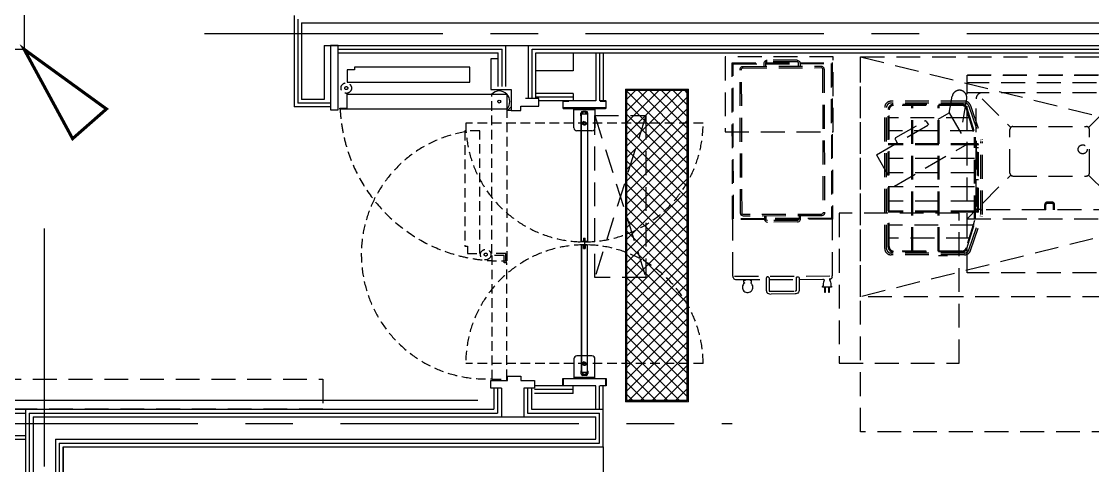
# Model space of a CAD drawing. Extents: x -119186 to 98821, y 1814 to 147180.
# Drawn here: x 23053 to 26623, y 23695 to 25175 of the extents above; entities that cross this region are included whole.
import ezdxf

# ---------------------------------------------------------------- set-up
doc = ezdxf.new("R2010")
doc.units = 0
doc.header["$LTSCALE"] = 12.7
doc.header["$MEASUREMENT"] = 0
for name, pattern in [('CENTER', [2, 1.25, -0.25, 0.25, -0.25]), ('DASHED', [0.75, 0.5, -0.25]), ('HIDDEN', [4.724409, 3.149606, -1.574803]), ('HIDDEN2', [0.1875, 0.125, -0.0625])]:
    doc.linetypes.add(name, pattern=pattern)
doc.layers.get('0').update_dxf_attribs({"linetype": 'CONTINUOUS'})
for name, color, linetype in [('01扉', 7, 'CONTINUOUS'), ('02壁', 7, 'CONTINUOUS'), ('A_内装凡例', 7, 'CONTINUOUS'), ('A_建築', 8, 'CONTINUOUS'), ('A_建築（什器）', 8, 'CONTINUOUS'), ('A_建築（冷蔵・冷凍庫）', 7, 'CONTINUOUS'), ('A_建築（建具）', 2, 'CONTINUOUS'), ('A_建築（新設・仕上げ）', 2, 'CONTINUOUS'), ('A_建築（軽鉄下地）', 8, 'CONTINUOUS'), ('A_通り芯', 8, 'CENTER'), ('冷設', 8, 'HIDDEN')]:
    doc.layers.add(name, color=color, linetype=linetype)

msp = doc.modelspace()

# ---------------------------------------------------------------- hatches: boundary and pattern name
at = {"layer": 'A_建築', "linetype": 'Continuous', "lineweight": 0}
h = msp.add_hatch(dxfattribs=at)
h.set_pattern_fill('ANSI37', color=8, scale=220, angle=90)
h.set_pattern_definition([(135, (55632.66, -913.127), (-19.445436, -19.445436), []), (225, (55632.66, -913.127), (19.445436, -19.445436), [])])
h.paths.add_polyline_path([(25070.48, 24696.79), (25070.48, 23912.83), (25270.48, 23912.83), (25270.48, 24696.79)])
h.paths.add_polyline_path([(25070.48, 24944.83), (25070.48, 24696.79), (25270.48, 24696.79), (25270.48, 24944.83)])

# ---------------------------------------------------------------- linework, layer by layer
at = {"color": 8}
msp.add_arc((24645.2, 24908.14), 35.36, 315, 135, dxfattribs=at)
at = {"layer": '01扉', "color": 8}
for p, q in [((24894.13, 24885.64), (24964.13, 24885.64)), ((24894.13, 24820.64), (24894.13, 24885.64)), ((24964.13, 24885.64), (24964.13, 24820.64)), ((24894.13, 24881.64), (24964.13, 24881.64)), ((24917.53, 24861.14), (24917.53, 24869.64)), ((24918.53, 24869.64), (24918.53, 24861.14)), ((24918.63, 24440.64), (24918.63, 24866.64)), ((24939.63, 24866.64), (24918.63, 24866.64)), ((24919.43, 24441.44), (24919.43, 24866.64)), ((24922.73, 24866.64), (24922.73, 24873.21)), ((24923.93, 24866.64), (24922.73, 24866.64)), ((24934.73, 24875.64), (24923.53, 24875.64)), ((24923.93, 24866.64), (24923.93, 24872.64)), ((24933.83, 24873.14), (24924.43, 24873.14)), ((24926.1, 24875.64), (24927.13, 24874.24)), ((24927.13, 24873.14), (24927.13, 24874.24)), ((24927.13, 24874.24), (24931.13, 24874.24)), ((24928.81, 24875.58), (24928.99, 24875.4)), ((24929.45, 24875.58), (24929.27, 24875.4)), ((24931.13, 24874.24), (24932.13, 24875.64)), ((24931.13, 24873.14), (24931.13, 24874.24)), ((24934.33, 24866.64), (24934.33, 24872.64)), ((24935.53, 24866.64), (24934.33, 24866.64)), ((24935.53, 24866.64), (24935.53, 24873.21)), ((24938.83, 24866.64), (24938.83, 24441.44)), ((24939.63, 24866.64), (24939.63, 24440.64)), ((24939.73, 24869.64), (24939.73, 24861.14)), ((24940.73, 24861.14), (24940.73, 24869.64)), ((24918.63, 24810.64), (24904.13, 24810.64)), ((24954.13, 24810.64), (24939.63, 24810.64)), ((24929.13, 24440.64), (24918.63, 24440.64)), ((24918.63, 24430.64), (24918.63, 24004.64)), ((24929.13, 24430.64), (24918.63, 24430.64)), ((24928.33, 24441.44), (24919.43, 24441.44)), ((24919.43, 24429.84), (24919.43, 24004.64)), ((24928.33, 24429.84), (24919.43, 24429.84)), ((24926.13, 24452.94), (24926.13, 24441.44)), ((24926.13, 24452.94), (24932.13, 24452.94)), ((24926.13, 24418.34), (24926.13, 24429.84)), ((24926.13, 24418.34), (24932.13, 24418.34)), ((24928.33, 24448.64), (24929.93, 24448.64)), ((24928.33, 24448.64), (24928.33, 24441.44)), ((24928.33, 24422.64), (24928.33, 24429.84)), ((24928.33, 24422.64), (24929.93, 24422.64)), ((24929.13, 24448.64), (24929.13, 24440.64)), ((24929.13, 24440.64), (24929.13, 24448.64)), ((24939.63, 24440.64), (24929.13, 24440.64)), ((24929.13, 24422.64), (24929.13, 24430.64)), ((24929.13, 24430.64), (24929.13, 24422.64)), ((24939.63, 24430.64), (24929.13, 24430.64)), ((24929.93, 24441.44), (24929.93, 24448.64)), ((24938.83, 24441.44), (24929.93, 24441.44)), ((24929.93, 24429.84), (24929.93, 24422.64)), ((24938.83, 24429.84), (24929.93, 24429.84)), ((24932.13, 24441.44), (24932.13, 24452.94)), ((24932.13, 24429.84), (24932.13, 24418.34)), ((24938.83, 24004.64), (24938.83, 24429.84)), ((24939.63, 24004.64), (24939.63, 24430.64)), ((24918.63, 24060.64), (24904.13, 24060.64)), ((24954.13, 24060.64), (24939.63, 24060.64)), ((24894.13, 24050.64), (24894.13, 23985.64)), ((24964.13, 23985.64), (24964.13, 24050.64)), ((24894.13, 23989.64), (24964.13, 23989.64)), ((24917.53, 24010.14), (24917.53, 24001.64)), ((24918.53, 24001.64), (24918.53, 24010.14)), ((24939.63, 24004.64), (24918.63, 24004.64)), ((24923.93, 24004.64), (24922.73, 24004.64)), ((24922.73, 24004.64), (24922.73, 23998.07)), ((24934.73, 23995.64), (24923.53, 23995.64)), ((24923.93, 24004.64), (24923.93, 23998.64)), ((24933.83, 23998.14), (24924.43, 23998.14)), ((24926.1, 23995.64), (24927.13, 23997.04)), ((24927.13, 23998.14), (24927.13, 23997.04)), ((24927.13, 23997.04), (24931.13, 23997.04)), ((24928.81, 23995.7), (24928.99, 23995.88)), ((24929.45, 23995.7), (24929.27, 23995.88)), ((24931.13, 23998.14), (24931.13, 23997.04)), ((24931.13, 23997.04), (24932.13, 23995.64)), ((24934.33, 24004.64), (24934.33, 23998.64)), ((24935.53, 24004.64), (24934.33, 24004.64)), ((24935.53, 24004.64), (24935.53, 23998.07)), ((24939.73, 24001.64), (24939.73, 24010.14)), ((24940.73, 24010.14), (24940.73, 24001.64)), ((24894.13, 23985.64), (24964.13, 23985.64))]:
    msp.add_line(p, q, dxfattribs=at)
at = {"layer": '01扉', "color": 8, "linetype": 'HIDDEN', "ltscale": 0.75}
for p, q in [((24939.63, 24810.64), (24918.63, 24810.64)), ((24939.63, 24060.64), (24918.63, 24060.64))]:
    msp.add_line(p, q, dxfattribs=at)
for centre, radius in [((24929.13, 24836.14), 6.5), ((24929.13, 24836.14), 5), ((24929.13, 24035.14), 6.5), ((24929.13, 24035.14), 5)]:
    msp.add_circle(centre, radius, dxfattribs=at)
at = {"layer": '01扉', "color": 8}
for centre, radius, start, end in [((24923.53, 24869.64), 6, 90, 180), ((24918.03, 24861.14), 0.5, 180, 0), ((24923.53, 24869.64), 5, 116.74368, 180), ((24921.73, 24873.21), 1, 0, 116.74368), ((24924.43, 24872.64), 0.5, 90, 180), ((24928.66, 24875.44), 0.2, 44.96122, 90), ((24929.13, 24875.54), 0.2, 224.84862, 270.00002), ((24929.13, 24875.54), 0.2, 269.99998, 315.15138), ((24929.6, 24875.44), 0.2, 90, 135.03878), ((24933.83, 24872.64), 0.5, 0, 90), ((24934.73, 24869.64), 6, 0, 90), ((24936.53, 24873.21), 1, 63.25632, 180), ((24934.73, 24869.64), 5, 0, 63.25632), ((24940.23, 24861.14), 0.5, 180, 0), ((24904.13, 24820.64), 10, 180, 270), ((24954.13, 24820.64), 10, 270, 0), ((24904.13, 24050.64), 10, 90, 180), ((24954.13, 24050.64), 10, 0, 90), ((24918.03, 24010.14), 0.5, 0, 180), ((24923.53, 24001.64), 6, 180, 270), ((24923.53, 24001.64), 5, 180, 243.25632), ((24921.73, 23998.07), 1, 243.25632, 0), ((24924.43, 23998.64), 0.5, 180, 270), ((24928.66, 23995.84), 0.2, 270, 315.03878), ((24929.13, 23995.74), 0.2, 89.99998, 135.15138), ((24929.13, 23995.74), 0.2, 44.84862, 90.00002), ((24929.6, 23995.84), 0.2, 224.96122, 270), ((24933.83, 23998.64), 0.5, 270, 0), ((24934.73, 24001.64), 6, 270, 0), ((24936.53, 23998.07), 1, 180, 296.74368), ((24934.73, 24001.64), 5, 296.74368, 0), ((24940.23, 24010.14), 0.5, 0, 180)]:
    msp.add_arc(centre, radius, start, end, dxfattribs=at)
at = {"layer": '02壁', "color": 8}
for points in [[(24858.63, 24910.64, 0.4142136), (24856.63, 24908.64), (24856.63, 24887.64, 0.4142136), (24858.63, 24885.64), (24999.63, 24885.64, 0.4142136), (25001.63, 24887.64), (25001.63, 24908.64, 0.4142136), (24999.63, 24910.64), (24981.63, 24910.64), (24981.63, 24909.04), (25000.03, 24909.04), (25000.03, 24887.24), (24858.23, 24887.24), (24858.23, 24909.04), (24876.63, 24909.04), (24876.63, 24910.64)], [(24858.63, 23960.64, -0.4142136), (24856.63, 23962.64), (24856.63, 23983.64, -0.4142136), (24858.63, 23985.64), (24999.63, 23985.64, -0.4142136), (25001.63, 23983.64), (25001.63, 23962.64, -0.4142136), (24999.63, 23960.64), (24981.63, 23960.64), (24981.63, 23962.24), (25000.03, 23962.24), (25000.03, 23984.04), (24858.23, 23984.04), (24858.23, 23962.24), (24876.63, 23962.24), (24876.63, 23960.64)]]:
    msp.add_lwpolyline(points, format="xyb", close=True, dxfattribs=at)
at = {"layer": 'A_内装凡例', "color": 92, "true_color": 0x00d600, "const_width": 10.29}
msp.add_lwpolyline([(23061.63, 25082.64), (23336.21, 24883.56), (23223.4, 24784.55), (23061.63, 25082.64)], dxfattribs=at)
at = {"layer": 'A_内装凡例', "color": 2}
msp.add_lwpolyline([(16162.12, 23913.05), (24574.01, 23913.05)], dxfattribs=at)
at = {"layer": 'A_建築', "color": 8, "linetype": 'Continuous', "lineweight": 0}
for points in [[(25065.48, 23907.83), (25065.48, 24949.83), (25275.48, 24949.83), (25275.48, 23907.83)], [(25068.48, 23910.83), (25068.48, 24946.83), (25272.48, 24946.83), (25272.48, 23910.83)], [(25070.48, 23912.83), (25070.48, 24944.83), (25270.48, 24944.83), (25270.48, 23912.83)]]:
    msp.add_lwpolyline(points, close=True, dxfattribs=at)
at = {"layer": 'A_建築（什器）', "color": 8, "linetype": 'HIDDEN2', "ltscale": 50}
msp.add_lwpolyline([(22257.73, 23882.64), (22257.73, 23982.9), (24057.73, 23982.9), (24057.73, 23882.64)], close=True, dxfattribs=at)
at = {"layer": 'A_建築（冷蔵・冷凍庫）', "color": 8}
for points in [[(21886.63, 23782.64), (23066.63, 23782.64), (23066.63, 21452.64), (21886.63, 21452.64)], [(23191.63, 23757.64), (24991.63, 23757.64), (24991.63, 21077.64), (23191.63, 21077.64)]]:
    msp.add_lwpolyline(points, close=True, dxfattribs=at)
at = {"layer": 'A_建築（建具）', "color": 8}
for p, q in [((24617.2, 24948.14), (24685.2, 24948.14)), ((24685.2, 24948.14), (24685.2, 24878.14)), ((24083.37, 24880.14), (24108.37, 24880.14))]:
    msp.add_line(p, q, dxfattribs=at)
at = {"layer": 'A_建築（建具）', "color": 8, "linetype": 'HIDDEN', "ltscale": 0.8}
for p, q in [((25324.63, 24836.14), (24533.63, 24836.14)), ((25324.63, 24035.14), (24533.63, 24035.14))]:
    msp.add_line(p, q, dxfattribs=at)
at = {"layer": 'A_建築（建具）', "color": 8}
for points in [[(24642.2, 25050.14), (24617.2, 25050.14), (24617.2, 24948.14), (24685.2, 24948.14), (24685.2, 24878.14), (24717.2, 24878.14), (24717.2, 24893.14), (24777.2, 24893.14), (24777.2, 24918.14), (24732.2, 24918.14)], [(24685.2, 24878.14), (24673.2, 24878.14), (24685.2, 24890.14)], [(24652.2, 23953.14), (24617.2, 23953.14), (24617.2, 23978.14), (24673.2, 23978.14), (24673.2, 23993.14), (24717.2, 23993.14), (24717.2, 23978.14), (24762.2, 23978.14), (24762.2, 23953.14), (24727.2, 23953.14)]]:
    msp.add_lwpolyline(points, dxfattribs=at)
at = {"layer": 'A_建築（建具）', "color": 8, "ltscale": 5}
msp.add_lwpolyline([(24163.37, 25023.14), (24163.37, 25014.14), (24138.37, 25014.14), (24138.37, 24973.14), (24547.51, 24973.14), (24547.51, 25023.14)], close=True, dxfattribs=at)
msp.add_lwpolyline([(24138.37, 24883.14), (24114.97, 24883.14, -0.4142136), (24113.37, 24884.74), (24113.37, 24884.74, -0.4142136), (24114.97, 24886.34), (24138.37, 24886.34), (24138.37, 24933.14), (24670.2, 24933.14), (24670.2, 24883.14)], format="xyb", close=True, dxfattribs=at)
at = {"layer": 'A_建築（建具）', "color": 8, "linetype": 'DASHED', "ltscale": 5}
msp.add_lwpolyline([(24667, 24401.31), (24620.2, 24401.31), (24620.2, 24933.14), (24670.2, 24933.14), (24670.2, 24401.31)], dxfattribs=at)
for points in [[(24530.2, 24426.31), (24539.2, 24426.31), (24539.2, 24401.31), (24580.2, 24401.31), (24580.2, 24810.45), (24530.2, 24810.45)], [(24670.2, 24370.31), (24661.2, 24370.31), (24661.2, 24395.31), (24620.2, 24395.31), (24620.2, 23983.14), (24670.2, 23983.14)]]:
    msp.add_lwpolyline(points, close=True, dxfattribs=at)
msp.add_lwpolyline([(24670.2, 24401.31), (24670.2, 24377.91, -0.4142136), (24668.6, 24376.31), (24668.6, 24376.31, -0.4142136), (24667, 24377.91), (24667, 24401.31)], format="xyb", dxfattribs=at)
for centre, radius in [((24135.37, 24953.14), 17.5), ((24135.37, 24953.14), 5), ((24600.2, 24398.31), 17.5), ((24600.2, 24398.31), 5)]:
    msp.add_circle(centre, radius, dxfattribs=at)
at = {"layer": 'A_建築（建具）', "color": 8}
msp.add_circle((24645.2, 24908.14), 5, dxfattribs=at)
at = {"layer": 'A_建築（建具）', "color": 8, "linetype": 'HIDDEN', "ltscale": 0.8}
for centre, radius, start, end in [((24645.2, 24908.14), 530.75, 182.69982, 272.35419), ((24929.13, 24836.14), 395.5, 180, 0), ((24600.2, 24398.31), 414.59, 99.72042, 272.76503), ((24929.13, 24035.14), 395.5, 0, 180)]:
    msp.add_arc(centre, radius, start, end, dxfattribs=at)
at = {"layer": 'A_建築（新設・仕上げ）', "color": 8}
for p, q in [((23061.63, 26752.64), (23061.63, 25082.64)), ((23961.63, 25195.14), (23961.63, 24890.14)), ((23974.13, 25182.64), (23974.13, 24902.64)), ((22959.13, 25082.64), (23061.63, 25082.64)), ((24108.37, 25082.64), (24654.7, 25082.64)), ((24108.37, 25070.14), (24642.2, 25070.14)), ((24642.2, 24958.23), (24642.2, 25070.14)), ((24654.7, 24958.23), (24654.7, 25082.64)), ((24754.7, 24918.14), (24754.7, 25082.64)), ((24754.7, 25082.64), (31829.13, 25082.64)), ((24767.2, 24918.14), (24767.2, 25070.14)), ((24767.2, 25070.14), (31816.63, 25070.14)), ((24979.13, 25070.14), (24979.13, 24910.64)), ((24991.63, 25070.14), (24991.63, 24910.64)), ((24891.63, 24923.14), (24767.2, 24923.14)), ((24083.37, 24890.14), (23961.63, 24890.14)), ((24083.37, 24902.64), (23974.13, 24902.64)), ((24891.63, 24910.64), (24777.2, 24910.64)), ((24929.13, 24440.64), (24929.13, 24430.64)), ((24891.63, 23960.64), (24762.2, 23960.64)), ((24979.13, 23882.64), (24979.13, 23960.64)), ((24991.63, 23882.64), (24991.63, 23960.64)), ((24627.2, 23953.14), (24627.2, 23882.64)), ((24639.7, 23953.14), (24639.7, 23870.14)), ((24739.7, 23953.14), (24739.7, 23870.14)), ((24752.2, 23953.14), (24752.2, 23882.64)), ((24891.63, 23948.14), (24762.2, 23948.14)), ((16135.1, 23882.64), (23066.63, 23882.64)), ((23066.63, 23882.64), (23066.63, 20982.64)), ((23066.63, 23882.64), (24627.2, 23882.64)), ((24752.2, 23882.64), (24991.63, 23882.64)), ((24991.63, 23757.64), (24991.63, 23882.64)), ((23079.13, 23870.14), (23079.13, 20982.64)), ((23079.13, 23870.14), (24639.7, 23870.14)), ((24739.7, 23870.14), (24979.13, 23870.14)), ((24979.13, 23770.14), (24979.13, 23870.14)), ((23179.13, 23770.14), (23179.13, 20982.64)), ((23179.13, 23770.14), (24979.13, 23770.14)), ((23191.63, 23757.64), (23191.63, 20982.64)), ((23191.63, 23757.64), (24991.63, 23757.64))]:
    msp.add_line(p, q, dxfattribs=at)
msp.add_lwpolyline([(24083.37, 24880.14), (24108.37, 24880.14), (24108.37, 25095.14), (24083.37, 25095.14)], close=True, dxfattribs=at)
at = {"layer": 'A_建築（軽鉄下地）', "color": 8, "ltscale": 50}
for p, q in [((23986.63, 25170.14), (31916.63, 25170.14)), ((23986.63, 25170.14), (23986.63, 24915.14)), ((24061.63, 25095.14), (31841.63, 25095.14)), ((24061.63, 25095.14), (24061.63, 24915.14)), ((24667.2, 24958.23), (24667.2, 25095.14)), ((24742.2, 24918.14), (24742.2, 25095.14)), ((24891.63, 25070.14), (24891.63, 25010.64)), ((24966.63, 25070.14), (24966.63, 24910.64)), ((24891.63, 25010.64), (24767.2, 25010.64)), ((24891.63, 24935.64), (24767.2, 24935.64)), ((24891.63, 24935.64), (24891.63, 24910.64)), ((24061.63, 24915.14), (23986.63, 24915.14)), ((24966.63, 24910.64), (24891.63, 24910.64)), ((24891.63, 23935.64), (24891.63, 23960.64)), ((24966.63, 23960.64), (24891.63, 23960.64)), ((24966.63, 23882.64), (24966.63, 23960.64)), ((24652.2, 23953.14), (24652.2, 23857.64)), ((24727.2, 23953.14), (24727.2, 23857.64)), ((24891.63, 23935.64), (24762.2, 23935.64)), ((16135.1, 23870.14), (23066.63, 23870.14)), ((23091.63, 23857.64), (23091.63, 20982.64)), ((23091.63, 23857.64), (24966.63, 23857.64)), ((24966.63, 23782.64), (24966.63, 23857.64)), ((16135.1, 23795.14), (23066.63, 23795.14)), ((23166.63, 23782.64), (23166.63, 20982.64)), ((23166.63, 23782.64), (24966.63, 23782.64))]:
    msp.add_line(p, q, dxfattribs=at)
at = {"layer": 'A_通り芯', "color": 8, "ltscale": 50}
for p, q in [((23663.17, 25135.49), (32682.41, 25135.49)), ((23129.13, 24485.63), (23129.13, 14059.15)), ((7606.54, 23835.49), (25421.84, 23835.49))]:
    msp.add_line(p, q, dxfattribs=at)
at = {"layer": '冷設', "color": 8, "linetype": 'HIDDEN2', "ltscale": 50}
for p, q in [((25758.09, 25057.64), (25398.09, 25057.64)), ((25398.09, 25057.64), (25398.09, 24807.64)), ((25421.27, 25036.85), (25527.76, 25037.19)), ((25422.93, 24514.84), (25421.27, 25036.85)), ((25424.28, 25033.87), (25527.77, 25034.2)), ((25425.92, 24517.85), (25424.28, 25033.87)), ((25450.82, 25022.95), (25453.31, 25024.96)), ((25453.31, 25024.96), (25456.31, 25025.47)), ((25456.31, 25025.47), (25457.8, 25025.47)), ((25457.8, 25025.47), (25717.78, 25026.3)), ((25527.76, 25038.7), (25529.25, 25041.2)), ((25527.77, 25035.7), (25527.76, 25038.7)), ((25527.8, 25025.7), (25527.77, 25035.7)), ((25529.25, 25041.2), (25530.75, 25043.21)), ((25530.75, 25043.21), (25533.24, 25045.21)), ((25533.75, 25039.22), (25532.76, 25037.71)), ((25532.76, 25037.71), (25532.77, 25035.71)), ((25532.76, 25037.21), (25642.25, 25037.56)), ((25532.77, 25035.71), (25532.8, 25025.71)), ((25532.77, 25034.22), (25642.76, 25034.57)), ((25533.24, 25045.21), (25536.23, 25045.72)), ((25535.76, 25040.22), (25533.75, 25039.22)), ((25537.75, 25040.73), (25535.76, 25040.22)), ((25536.23, 25045.72), (25537.74, 25045.73)), ((25637.72, 25046.05), (25537.74, 25045.73)), ((25637.74, 25041.05), (25537.75, 25040.73)), ((25637.72, 25046.05), (25640.22, 25045.55)), ((25639.23, 25041.05), (25637.74, 25041.05)), ((25640.75, 25040.05), (25639.23, 25041.05)), ((25640.22, 25045.55), (25642.73, 25044.57)), ((25642.25, 25038.06), (25640.75, 25040.05)), ((25642.76, 25036.06), (25642.25, 25038.06)), ((25642.73, 25044.57), (25645.23, 25042.57)), ((25642.79, 25026.06), (25642.76, 25036.06)), ((25645.23, 25042.57), (25646.74, 25040.57)), ((25646.74, 25040.57), (25647.25, 25037.57)), ((25647.25, 25037.57), (25754.23, 25037.91)), ((25647.25, 25037.57), (25647.76, 25036.08)), ((25647.76, 25036.08), (25647.79, 25026.08)), ((25647.76, 25034.58), (25751.25, 25034.91)), ((25717.78, 25026.3), (25720.29, 25025.8)), ((25720.29, 25025.8), (25722.78, 25024.82)), ((25722.78, 25024.82), (25725.28, 25022.83)), ((25751.25, 25034.91), (25752.89, 24518.89)), ((25754.23, 25037.91), (25755.89, 24515.9)), ((25758.09, 24807.64), (25758.09, 25057.64)), ((29049.63, 25057.64), (25849.63, 24257.64)), ((25849.63, 25057.64), (29049.63, 24257.64)), ((25849.63, 25057.64), (29049.63, 25057.64)), ((25849.63, 24257.64), (25849.63, 25057.64)), ((25849.63, 23807.64), (25849.63, 25057.64)), ((25849.63, 25057.64), (29199.63, 25057.64)), ((25447.83, 25018.44), (25449.33, 25020.95)), ((25447.83, 25015.44), (25447.83, 25018.44)), ((25449.36, 24536.43), (25447.83, 25015.44)), ((25449.33, 25020.95), (25450.82, 25022.95)), ((25452.83, 25017.47), (25454.33, 25019.47)), ((25452.84, 25015.46), (25452.83, 25017.47)), ((25454.36, 24536.45), (25452.84, 25015.46)), ((25454.33, 25019.47), (25455.82, 25020.47)), ((25455.82, 25020.47), (25457.82, 25020.47)), ((25457.82, 25020.47), (25717.8, 25021.3)), ((25717.8, 25021.3), (25719.8, 25020.8)), ((25719.8, 25020.8), (25721.3, 25019.82)), ((25721.3, 25019.82), (25722.31, 25018.32)), ((25722.31, 25018.32), (25722.8, 25016.31)), ((25722.8, 25016.31), (25724.32, 24537.31)), ((25725.28, 25022.83), (25726.8, 25020.82)), ((25726.8, 25020.82), (25727.31, 25017.84)), ((25727.31, 25017.84), (25727.8, 25016.33)), ((25727.8, 25016.33), (25729.32, 24537.32)), ((26204.63, 24996.64), (26754.63, 24996.64)), ((26204.63, 24337.64), (26204.63, 24996.64)), ((26205.63, 24997.64), (26754.63, 24997.64)), ((26754.63, 24970.8), (26204.63, 24970.8)), ((26145.1, 24869.74), (26155, 24925.86)), ((26202.86, 24917.42), (26182.91, 24804.26)), ((26754.63, 24937.64), (26205.63, 24937.64)), ((26234.63, 24567.64), (26234.63, 24917.64)), ((26254.63, 24917.64), (26350.06, 24822.21)), ((26609.2, 24822.21), (26704.63, 24917.64)), ((25929.87, 24418.43), (25929.87, 24888.43)), ((25935.87, 24418.43), (25935.87, 24888.43)), ((25941.68, 24423.43), (25941.68, 24881.93)), ((26196.03, 24909.43), (25950.87, 24909.43)), ((26196.03, 24903.43), (25950.87, 24903.43)), ((26189.14, 24898.43), (25958.18, 24898.43)), ((26186.92, 24895.43), (25959.68, 24895.43)), ((26020.18, 24409.93), (26020.18, 24895.43)), ((26023.18, 24409.93), (26023.18, 24895.43)), ((26108.49, 24409.93), (26108.49, 24895.43)), ((26111.49, 24409.93), (26111.49, 24895.43)), ((26201.27, 24884.79), (26228.99, 24793.61)), ((26203.49, 24887.79), (26231.92, 24794.27)), ((26210.23, 24893.27), (26248.95, 24779.79)), ((26215.91, 24895.21), (26254.62, 24781.72)), ((24963.77, 24861.51), (25133.77, 24321.51)), ((25133.77, 24861.51), (24963.77, 24321.51)), ((24963.77, 24861.51), (25133.77, 24861.51)), ((24963.77, 24321.51), (24963.77, 24861.51)), ((25133.77, 24861.51), (25133.77, 24321.51)), ((25902.14, 24730.56), (26144.63, 24870.56)), ((26213.88, 24853.63), (25941.68, 24853.63)), ((25944.68, 24424.93), (25944.68, 24880.43)), ((26144.63, 24870.56), (26204.63, 24766.64)), ((26227.01, 24810.43), (25941.68, 24810.43)), ((25967.15, 24787.96), (26062.42, 24842.96)), ((26069.25, 24841.13), (26075.35, 24830.56)), ((26347.13, 24670.14), (26347.13, 24815.14)), ((26357.13, 24825.14), (26602.13, 24825.14)), ((26612.13, 24670.14), (26612.13, 24815.14)), ((25398.09, 24807.64), (25758.09, 24807.64)), ((25965.32, 24781.13), (25971.42, 24770.56)), ((26229.64, 24516.1), (26229.64, 24789.25)), ((26232.64, 24515.88), (26232.64, 24789.47)), ((26235.63, 24718.37), (26235.63, 24776.91)), ((26249.75, 24531.91), (26249.75, 24774.94)), ((26255.75, 24531.91), (26255.75, 24774.94)), ((26229.64, 24767.43), (25941.68, 24767.43)), ((26229.64, 24764.43), (25941.68, 24764.43)), ((25962.14, 24626.64), (26204.63, 24766.64)), ((26240.49, 24767.43), (26232.64, 24767.43)), ((26240.49, 24764.43), (26232.64, 24764.43)), ((26241.99, 24753.73), (26232.64, 24753.73)), ((26235.63, 24712.37), (26235.63, 24770.91)), ((26238.99, 24542.43), (26238.99, 24764.43)), ((26241.99, 24540.93), (26241.99, 24765.93)), ((25902.14, 24730.56), (25962.14, 24626.64)), ((26229.64, 24718.33), (25941.68, 24718.33)), ((26241.99, 24718.33), (26232.64, 24718.33)), ((26229.64, 24671.13), (25941.68, 24671.13)), ((26241.99, 24682.93), (26232.64, 24682.93)), ((26241.99, 24647.53), (26232.64, 24647.53)), ((26254.63, 24567.64), (26350.06, 24663.07)), ((26357.13, 24660.14), (26602.13, 24660.14)), ((26609.2, 24663.07), (26704.63, 24567.64)), ((26229.64, 24623.93), (25941.68, 24623.93)), ((26241.99, 24612.13), (26232.64, 24612.13)), ((26229.64, 24576.73), (25941.68, 24576.73)), ((26241.99, 24576.73), (26232.64, 24576.73)), ((26463.13, 24547.64), (26463.13, 24564.64)), ((26467.13, 24547.64), (26467.13, 24564.64)), ((26488.13, 24572.64), (26471.13, 24572.64)), ((26488.13, 24568.64), (26471.13, 24568.64)), ((26492.13, 24547.64), (26492.13, 24564.64)), ((26496.13, 24547.64), (26496.13, 24564.64)), ((25449.36, 24534.93), (25449.36, 24536.43)), ((25449.87, 24532.43), (25449.36, 24534.93)), ((25451.38, 24529.93), (25449.87, 24532.43)), ((25453.88, 24527.94), (25451.38, 24529.93)), ((25456.39, 24526.95), (25453.88, 24527.94)), ((25454.36, 24534.94), (25454.36, 24536.45)), ((25455.37, 24532.95), (25454.36, 24534.94)), ((25457.38, 24531.95), (25455.37, 24532.95)), ((25459.39, 24526.47), (25456.39, 24526.95)), ((25459.37, 24531.47), (25457.38, 24531.95)), ((25719.35, 24532.29), (25459.37, 24531.47)), ((25719.37, 24527.29), (25459.39, 24526.47)), ((25529.39, 24526.69), (25529.42, 24516.69)), ((25534.42, 24516.7), (25534.39, 24526.7)), ((25644.37, 24527.05), (25644.4, 24517.05)), ((25649.4, 24517.07), (25649.37, 24527.07)), ((25720.85, 24532.79), (25719.35, 24532.29)), ((25720.36, 24527.29), (25719.37, 24527.29)), ((25723.36, 24528.3), (25720.36, 24527.29)), ((25722.34, 24533.8), (25720.85, 24532.79)), ((25723.84, 24535.3), (25722.34, 24533.8)), ((25725.86, 24529.81), (25723.36, 24528.3)), ((25724.32, 24537.31), (25723.84, 24535.3)), ((25727.34, 24531.82), (25725.86, 24529.81)), ((25728.84, 24534.82), (25727.34, 24531.82)), ((25729.32, 24537.32), (25728.84, 24534.82)), ((26178.36, 24535.92), (25778.36, 24535.92)), ((25778.36, 24535.92), (25778.36, 24035.92)), ((26229.64, 24542.43), (25941.68, 24542.43)), ((26229.64, 24539.43), (25941.68, 24539.43)), ((26178.36, 24035.92), (26178.36, 24535.92)), ((26204.63, 24517.64), (26240.49, 24553.5)), ((26210.23, 24413.58), (26248.95, 24527.07)), ((26215.91, 24411.65), (26254.62, 24525.13)), ((26240.49, 24542.43), (26232.64, 24542.43)), ((26240.49, 24539.43), (26232.64, 24539.43)), ((26704.63, 24547.64), (26254.63, 24547.64)), ((25529.42, 24515.18), (25422.93, 24514.84)), ((25424.03, 24326.35), (25423.43, 24514.84)), ((25529.41, 24518.18), (25425.92, 24517.85)), ((25529.42, 24516.69), (25529.42, 24514.19)), ((25529.42, 24514.19), (25530.93, 24511.19)), ((25530.93, 24511.19), (25532.44, 24509.2)), ((25532.44, 24509.2), (25534.95, 24507.7)), ((25644.4, 24518.55), (25534.41, 24518.2)), ((25534.42, 24515.19), (25534.42, 24516.7)), ((25643.91, 24515.54), (25534.42, 24515.19)), ((25535.42, 24513.2), (25534.42, 24515.19)), ((25534.95, 24507.7), (25537.94, 24506.71)), ((25537.43, 24512.21), (25535.42, 24513.2)), ((25539.43, 24511.72), (25537.43, 24512.21)), ((25537.94, 24506.71), (25539.45, 24506.72)), ((25639.42, 24512.04), (25539.43, 24511.72)), ((25639.44, 24507.04), (25539.45, 24506.72)), ((25640.91, 24512.54), (25639.42, 24512.04)), ((25639.44, 24507.04), (25641.93, 24507.55)), ((25642.42, 24513.54), (25640.91, 24512.54)), ((25641.93, 24507.55), (25644.43, 24508.55)), ((25643.91, 24515.05), (25642.42, 24513.54)), ((25644.4, 24517.05), (25643.91, 24515.05)), ((25644.43, 24508.55), (25646.92, 24510.55)), ((25646.92, 24510.55), (25648.41, 24513.06)), ((25648.41, 24513.06), (25648.91, 24515.56)), ((25648.91, 24515.56), (25649.4, 24517.07)), ((25755.89, 24515.9), (25648.91, 24515.56)), ((25752.89, 24518.89), (25649.4, 24518.56)), ((25756, 24327.41), (25755.4, 24515.9)), ((26227.47, 24496.43), (25941.68, 24496.43)), ((26228.99, 24511.74), (26201.27, 24420.56)), ((26203.81, 24418.63), (26231.92, 24511.08)), ((26204.63, 24517.64), (26754.63, 24517.64)), ((26214.33, 24453.23), (25941.68, 24453.23)), ((26196.03, 24403.43), (25950.87, 24403.43)), ((26196.03, 24397.43), (25950.87, 24397.43)), ((26188.03, 24406.93), (25958.18, 24406.93)), ((26186.92, 24409.93), (25959.68, 24409.93)), ((26139.13, 24393.64), (26109.13, 24393.64)), ((25133.77, 24321.51), (24963.77, 24321.51)), ((25425.03, 24326.36), (25424.03, 24326.35)), ((25425.05, 24321.86), (25425.03, 24326.36)), ((25425.05, 24321.86), (25425.56, 24319.36)), ((25425.56, 24319.36), (25427.06, 24317.37)), ((25427.06, 24317.37), (25429.57, 24315.87)), ((25429.53, 24325.87), (25750.5, 24326.89)), ((25429.57, 24315.87), (25433.06, 24314.89)), ((25433.06, 24314.89), (25435.07, 24314.89)), ((25434.57, 24314.89), (25535.56, 24315.21)), ((25464.57, 24311.48), (25459.57, 24311.46)), ((25459.57, 24311.46), (25459.59, 24306.46)), ((25464.56, 24314.99), (25464.57, 24311.48)), ((25481.06, 24315.04), (25481.07, 24311.53)), ((25486.07, 24311.55), (25481.07, 24311.53)), ((25486.08, 24306.55), (25486.07, 24311.55)), ((25536.02, 24322.71), (25535.54, 24320.7)), ((25535.68, 24277.71), (25535.54, 24320.7)), ((25538.52, 24323.72), (25536.02, 24322.71)), ((25541.53, 24323.72), (25538.52, 24323.72)), ((25543.53, 24322.24), (25541.53, 24323.72)), ((25544.54, 24320.73), (25543.53, 24322.24)), ((25544.54, 24320.73), (25544.68, 24277.74)), ((25544.56, 24315.24), (25635.55, 24315.53)), ((25635.53, 24321.02), (25636.03, 24322.53)), ((25635.67, 24278.02), (25635.53, 24321.02)), ((25636.03, 24322.53), (25638.02, 24324.03)), ((25638.02, 24324.03), (25641.02, 24324.04)), ((25641.02, 24324.04), (25643.51, 24323.06)), ((25643.51, 24323.06), (25644.52, 24321.05)), ((25644.52, 24321.05), (25644.66, 24278.05)), ((25644.54, 24315.56), (25745.53, 24315.88)), ((25726.03, 24315.31), (25725.03, 24315.81)), ((25728.04, 24312.82), (25725.56, 24306.32)), ((25726.54, 24315.32), (25726.03, 24315.31)), ((25726.54, 24315.32), (25727.53, 24315.32)), ((25727.53, 24315.32), (25728.03, 24314.32)), ((25728.03, 24314.32), (25728.04, 24312.82)), ((25747.03, 24315.88), (25745.03, 24315.88)), ((25746.53, 24313.87), (25747.03, 24314.88)), ((25746.53, 24312.88), (25746.53, 24313.87)), ((25746.53, 24312.88), (25749.06, 24306.39)), ((25750.03, 24316.89), (25747.03, 24315.88)), ((25747.03, 24314.88), (25748.03, 24315.38)), ((25749.03, 24315.39), (25748.03, 24315.38)), ((25749.53, 24315.89), (25749.03, 24315.39)), ((25750.03, 24316.38), (25749.53, 24315.89)), ((25752.52, 24318.4), (25750.03, 24316.89)), ((25754.01, 24320.4), (25752.52, 24318.4)), ((25755.01, 24322.91), (25754.01, 24320.4)), ((25754.99, 24327.41), (25756, 24327.41)), ((25755.01, 24322.91), (25754.99, 24327.41)), ((26754.63, 24337.64), (26204.63, 24337.64)), ((26754.63, 24337.64), (26204.63, 24337.64)), ((26754.63, 24337.64), (26360.26, 24337.64)), ((25456.13, 24293.95), (25455.64, 24289.96)), ((25455.64, 24289.96), (25455.65, 24286.45)), ((25455.65, 24286.45), (25456.67, 24282.46)), ((25457.62, 24297.46), (25456.13, 24293.95)), ((25456.67, 24282.46), (25458.18, 24279.46)), ((25459.6, 24300.47), (25457.62, 24297.46)), ((25458.18, 24279.46), (25460.69, 24276.48)), ((25459.59, 24306.46), (25461.58, 24306.47)), ((25462.1, 24302.98), (25459.6, 24300.47)), ((25460.69, 24276.48), (25463.7, 24273.99)), ((25461.58, 24306.47), (25462.1, 24302.98)), ((25481.69, 24274.04), (25484.69, 24276.05)), ((25484.59, 24306.54), (25483.59, 24303.05)), ((25486.61, 24300.06), (25483.59, 24303.05)), ((25484.59, 24306.54), (25486.08, 24306.55)), ((25484.69, 24276.05), (25487.18, 24279.05)), ((25488.61, 24297.06), (25486.61, 24300.06)), ((25487.18, 24279.05), (25489.16, 24282.56)), ((25490.13, 24293.57), (25488.61, 24297.06)), ((25489.16, 24282.56), (25490.16, 24286.07)), ((25490.64, 24289.56), (25490.13, 24293.57)), ((25490.16, 24286.07), (25490.64, 24289.56)), ((25535.68, 24277.71), (25536.18, 24274.71)), ((25544.68, 24277.74), (25545.18, 24276.75)), ((25545.18, 24276.75), (25547.18, 24275.75)), ((25547.18, 24275.75), (25549.18, 24275.75)), ((25549.18, 24275.75), (25631.17, 24276.01)), ((25632.67, 24276.02), (25631.17, 24276.01)), ((25634.66, 24277.03), (25632.67, 24276.02)), ((25635.67, 24278.02), (25634.66, 24277.03)), ((25644.17, 24275.05), (25642.68, 24272.54)), ((25644.66, 24278.05), (25644.17, 24275.05)), ((25723.1, 24293.3), (25722.61, 24292.8)), ((25722.61, 24292.8), (25722.61, 24292.3)), ((25722.62, 24289.31), (25722.61, 24292.3)), ((25730.11, 24289.33), (25722.62, 24289.31)), ((25725.1, 24294.32), (25723.1, 24293.3)), ((25725.56, 24306.32), (25725.07, 24302.31)), ((25725.07, 24302.31), (25725.1, 24294.32)), ((25730.17, 24272.33), (25730.11, 24289.33)), ((25743.12, 24289.37), (25731.62, 24289.34)), ((25731.62, 24289.34), (25731.67, 24272.34)), ((25743.17, 24272.37), (25743.12, 24289.37)), ((25752.11, 24289.4), (25744.61, 24289.38)), ((25744.61, 24289.38), (25744.66, 24272.38)), ((25749.06, 24306.39), (25750.07, 24302.39)), ((25750.07, 24302.39), (25750.1, 24294.4)), ((25750.1, 24294.4), (25751.6, 24293.39)), ((25751.6, 24293.39), (25752.1, 24292.89)), ((25752.1, 24292.89), (25752.1, 24292.39)), ((25752.1, 24292.39), (25752.11, 24289.4)), ((25463.7, 24273.99), (25467.2, 24272.49)), ((25467.2, 24272.49), (25470.7, 24271.51)), ((25470.7, 24271.51), (25474.7, 24271.52)), ((25474.7, 24271.52), (25478.2, 24272.52)), ((25478.2, 24272.52), (25481.69, 24274.04)), ((25536.18, 24274.71), (25537.19, 24272.21)), ((25537.19, 24272.21), (25539.7, 24269.72)), ((25539.7, 24269.72), (25542.71, 24268.23)), ((25542.71, 24268.23), (25546.2, 24267.24)), ((25546.2, 24267.24), (25549.21, 24266.76)), ((25631.2, 24267.02), (25549.21, 24266.76)), ((25633.7, 24267.51), (25631.2, 24267.02)), ((25637.19, 24268.53), (25633.7, 24267.51)), ((25640.19, 24270.04), (25637.19, 24268.53)), ((25642.68, 24272.54), (25640.19, 24270.04)), ((25731.67, 24272.34), (25730.17, 24272.33)), ((25744.66, 24272.38), (25743.17, 24272.37)), ((29049.63, 24257.64), (25849.63, 24257.64)), ((25778.36, 24035.92), (26178.36, 24035.92)), ((29199.63, 23807.64), (25849.63, 23807.64))]:
    msp.add_line(p, q, dxfattribs=at)
msp.add_circle((26589.63, 24749.14), 15, dxfattribs=at)
for centre, radius, start, end in [((26178.93, 24921.64), 24.3, 350.00001, 170), ((26254.63, 24917.64), 20, 90, 180), ((25950.87, 24888.43), 21, 90, 180), ((25950.87, 24888.43), 15, 90, 180), ((25958.18, 24881.93), 16.5, 90, 180), ((25959.68, 24880.43), 15, 90.00001, 179.99999), ((26186.92, 24880.43), 15, 16.91097, 90), ((26189.14, 24883.43), 15, 16.91097, 90), ((26196.03, 24888.43), 21, 18.8389, 90), ((26196.03, 24888.43), 15, 18.8389, 90), ((26064.92, 24838.63), 5, 30, 120), ((26357.13, 24815.14), 10, 90, 180), ((26602.13, 24815.14), 10, 0, 90), ((25969.65, 24783.63), 5, 120, 210), ((26233.63, 24770.91), 2, 359.99998, 60), ((26240.49, 24765.93), 1.5, 270, 90), ((26233.63, 24712.37), 2, 300, 359.99998), ((26357.13, 24670.14), 10, 180, 270), ((26602.13, 24670.14), 10, 270, 0.00001), ((26254.63, 24567.64), 20, 180, 270), ((26471.13, 24564.64), 8, 90, 180), ((26471.13, 24564.64), 4, 90, 180), ((26488.13, 24564.64), 8, 359.99998, 89.99999), ((26488.13, 24564.64), 4, 359.99998, 89.99999), ((26240.49, 24540.93), 1.5, 270, 90), ((25950.87, 24418.43), 21, 179.99999, 270), ((25950.87, 24418.43), 15, 179.99999, 270), ((25958.18, 24423.43), 16.5, 179.99999, 270), ((25959.68, 24424.93), 15, 179.99999, 270), ((26186.92, 24424.93), 15, 270, 343.08903), ((26188.03, 24423.43), 16.5, 270, 343.08903), ((26196.03, 24418.43), 15, 270, 341.1611), ((26196.03, 24418.43), 21, 270, 341.1611)]:
    msp.add_arc(centre, radius, start, end, dxfattribs=at)

doc.saveas('drawing.dxf')
